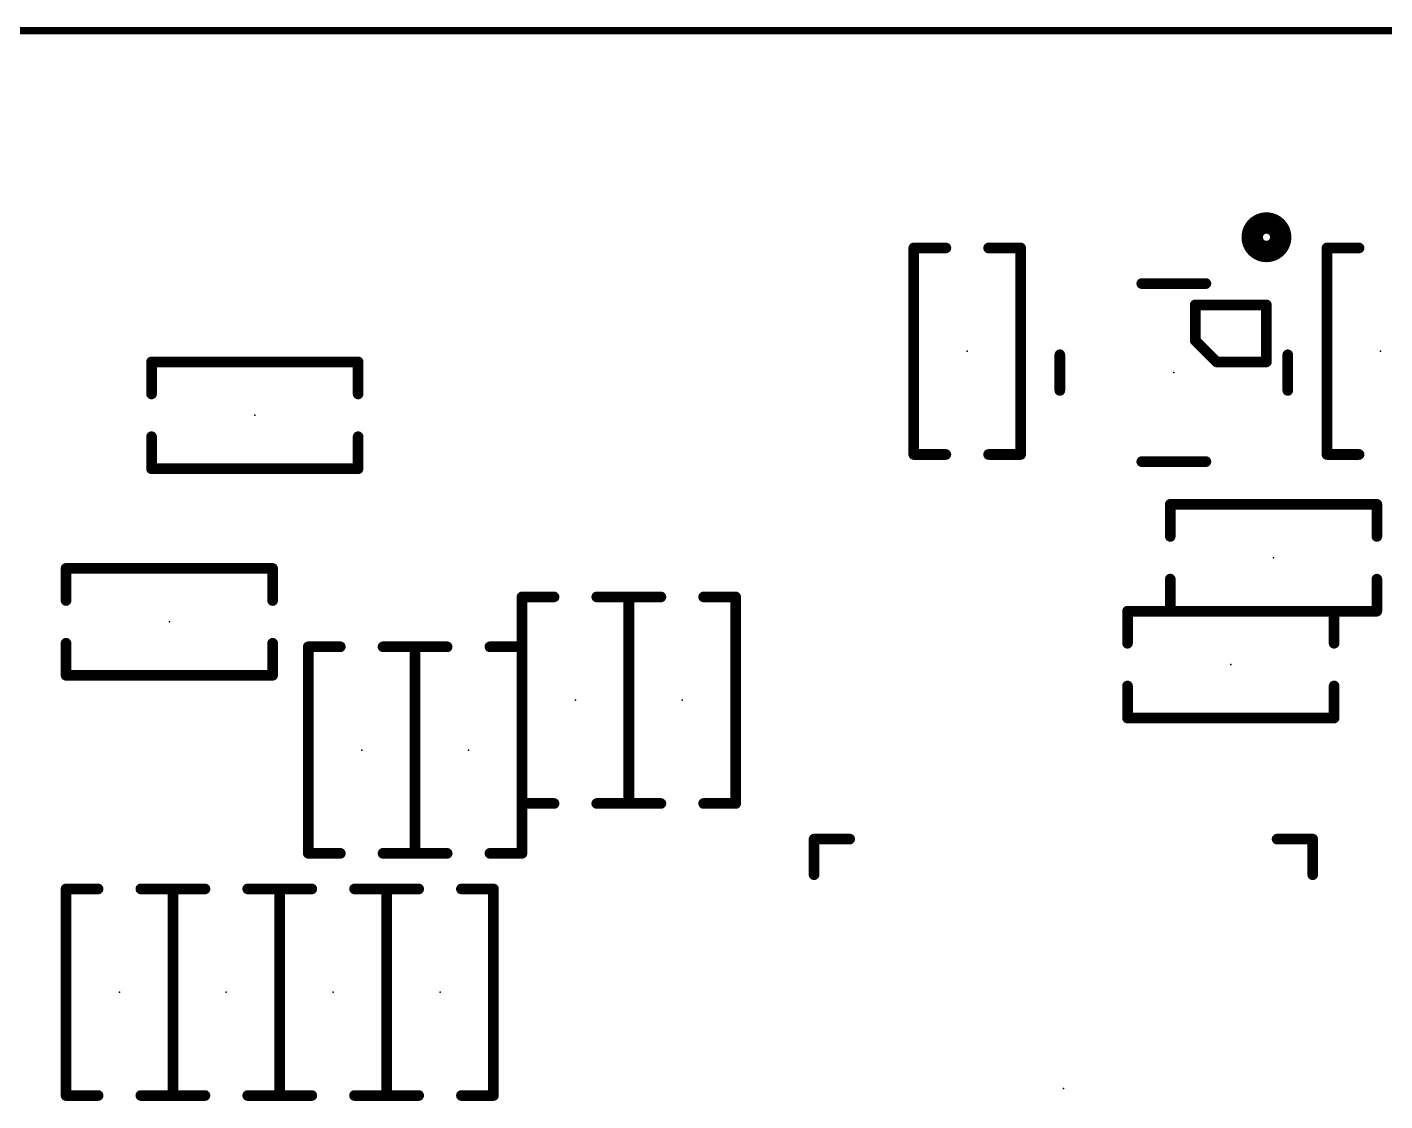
# Model space of a CAD drawing. Extents: x -8.4 to 67.9, y -16 to 61.7.
# Drawn here: x 10.7 to 29.76, y 19.97 to 35.05 of the extents above; entities that cross this region are included whole.
import ezdxf

# ---------------------------------------------------------------- set-up
doc = ezdxf.new("R2010")
doc.units = 0
for name, color, linetype in [('20', 7, 'CONTINUOUS'), ('21', 253, 'CONTINUOUS'), ('23', 7, 'CONTINUOUS')]:
    doc.layers.add(name, color=color, linetype=linetype)

msp = doc.modelspace()

# ---------------------------------------------------------------- linework, layer by layer
at = {"layer": '20', "const_width": 0.1}
msp.add_lwpolyline([(60, 35), (0, 35)], dxfattribs=at)
at = {"layer": '21'}
for points, const_width in [([(28.1, 31.9, 1), (28.1, 32.3, 1), (28.1, 31.9)], 0.3), ([(23.1875, 31.95, 1), (23.1125, 31.95)], 0.075), ([(23.15, 31.9875, 1), (23.15, 31.9125)], 0.075), ([(23.6, 31.9125, 1), (23.6, 31.9875)], 0.075), ([(24.2, 31.9875, 1), (24.2, 31.9125)], 0.075), ([(24.6875, 31.95, 1), (24.6125, 31.95)], 0.075), ([(24.65, 31.9125, 1), (24.65, 31.9875)], 0.075), ([(28.9875, 31.95, 1), (28.9125, 31.95)], 0.075), ([(28.95, 31.9875, 1), (28.95, 31.9125)], 0.075), ([(29.4, 31.9125, 1), (29.4, 31.9875)], 0.075), ([(26.35, 31.4875, 1), (26.35, 31.4125)], 0.075), ([(27.25, 31.4125, 1), (27.25, 31.4875)], 0.075), ([(27.1375, 31.15, 1), (27.0625, 31.15)], 0.075), ([(27.1, 31.1875, 1), (27.1, 31.1125)], 0.075), ([(28.1375, 31.15, 1), (28.0625, 31.15)], 0.075), ([(28.1, 31.1125, 1), (28.1, 31.1875)], 0.075), ([(27.1265, 30.6765, 1), (27.0735, 30.6235)], 0.075), ([(27.0625, 30.65, 1), (27.1375, 30.65)], 0.075), ([(25.2375, 30.45, 1), (25.1625, 30.45)], 0.075), ([(28.4375, 30.45, 1), (28.3625, 30.45)], 0.075), ([(12.4875, 30.35, 1), (12.4125, 30.35)], 0.075), ([(12.45, 30.3875, 1), (12.45, 30.3125)], 0.075), ([(15.3875, 30.35, 1), (15.3125, 30.35)], 0.075), ([(15.35, 30.3125, 1), (15.35, 30.3875)], 0.075), ([(27.4, 30.3875, 1), (27.4, 30.3125)], 0.075), ([(27.3735, 30.3235, 1), (27.4265, 30.3765)], 0.075), ([(28.0625, 30.35, 1), (28.1375, 30.35)], 0.075), ([(28.1, 30.3125, 1), (28.1, 30.3875)], 0.075), ([(12.4125, 29.9, 1), (12.4875, 29.9)], 0.075), ([(15.3125, 29.9, 1), (15.3875, 29.9)], 0.075), ([(25.1625, 29.95, 1), (25.2375, 29.95)], 0.075), ([(28.3625, 29.95, 1), (28.4375, 29.95)], 0.075), ([(12.4875, 29.3, 1), (12.4125, 29.3)], 0.075), ([(15.3875, 29.3, 1), (15.3125, 29.3)], 0.075), ([(23.15, 29.0875, 1), (23.15, 29.0125)], 0.075), ([(23.1125, 29.05, 1), (23.1875, 29.05)], 0.075), ([(23.6, 29.0125, 1), (23.6, 29.0875)], 0.075), ([(24.2, 29.0875, 1), (24.2, 29.0125)], 0.075), ([(24.6125, 29.05, 1), (24.6875, 29.05)], 0.075), ([(24.65, 29.0125, 1), (24.65, 29.0875)], 0.075), ([(26.35, 28.9875, 1), (26.35, 28.9125)], 0.075), ([(27.25, 28.9125, 1), (27.25, 28.9875)], 0.075), ([(28.95, 29.0875, 1), (28.95, 29.0125)], 0.075), ([(28.9125, 29.05, 1), (28.9875, 29.05)], 0.075), ([(29.4, 29.0125, 1), (29.4, 29.0875)], 0.075), ([(12.45, 28.8875, 1), (12.45, 28.8125)], 0.075), ([(12.4125, 28.85, 1), (12.4875, 28.85)], 0.075), ([(15.3125, 28.85, 1), (15.3875, 28.85)], 0.075), ([(15.35, 28.8125, 1), (15.35, 28.8875)], 0.075), ([(26.7875, 28.35, 1), (26.7125, 28.35)], 0.075), ([(26.75, 28.3875, 1), (26.75, 28.3125)], 0.075), ([(29.6875, 28.35, 1), (29.6125, 28.35)], 0.075), ([(29.65, 28.3125, 1), (29.65, 28.3875)], 0.075), ([(26.7125, 27.9, 1), (26.7875, 27.9)], 0.075), ([(29.6125, 27.9, 1), (29.6875, 27.9)], 0.075), ([(11.2875, 27.45, 1), (11.2125, 27.45)], 0.075), ([(11.25, 27.4875, 1), (11.25, 27.4125)], 0.075), ([(14.1875, 27.45, 1), (14.1125, 27.45)], 0.075), ([(14.15, 27.4125, 1), (14.15, 27.4875)], 0.075), ([(26.7875, 27.3, 1), (26.7125, 27.3)], 0.075), ([(29.6875, 27.3, 1), (29.6125, 27.3)], 0.075), ([(17.6875, 27.05, 1), (17.6125, 27.05)], 0.075), ([(17.65, 27.0875, 1), (17.65, 27.0125)], 0.075), ([(18.1, 27.0125, 1), (18.1, 27.0875)], 0.075), ([(18.7, 27.0875, 1), (18.7, 27.0125)], 0.075), ([(19.1875, 27.05, 1), (19.1125, 27.05)], 0.075), ([(19.15, 27.0875, 1), (19.15, 27.0125)], 0.075), ([(19.1875, 27.05, 1), (19.1125, 27.05)], 0.075), ([(19.15, 27.0125, 1), (19.15, 27.0875)], 0.075), ([(19.6, 27.0125, 1), (19.6, 27.0875)], 0.075), ([(20.2, 27.0875, 1), (20.2, 27.0125)], 0.075), ([(20.6875, 27.05, 1), (20.6125, 27.05)], 0.075), ([(20.65, 27.0125, 1), (20.65, 27.0875)], 0.075), ([(11.2125, 27, 1), (11.2875, 27)], 0.075), ([(14.1125, 27, 1), (14.1875, 27)], 0.075), ([(26.1875, 26.85, 1), (26.1125, 26.85)], 0.075), ([(26.15, 26.8875, 1), (26.15, 26.8125)], 0.075), ([(26.75, 26.8875, 1), (26.75, 26.8125)], 0.075), ([(26.7125, 26.85, 1), (26.7875, 26.85)], 0.075), ([(29.0875, 26.85, 1), (29.0125, 26.85)], 0.075), ([(29.05, 26.8125, 1), (29.05, 26.8875)], 0.075), ([(29.6125, 26.85, 1), (29.6875, 26.85)], 0.075), ([(29.65, 26.8125, 1), (29.65, 26.8875)], 0.075), ([(11.2875, 26.4, 1), (11.2125, 26.4)], 0.075), ([(14.1875, 26.4, 1), (14.1125, 26.4)], 0.075), ([(14.6875, 26.35, 1), (14.6125, 26.35)], 0.075), ([(14.65, 26.3875, 1), (14.65, 26.3125)], 0.075), ([(15.1, 26.3125, 1), (15.1, 26.3875)], 0.075), ([(15.7, 26.3875, 1), (15.7, 26.3125)], 0.075), ([(16.1875, 26.35, 1), (16.1125, 26.35)], 0.075), ([(16.1875, 26.35, 1), (16.1125, 26.35)], 0.075), ([(16.15, 26.3875, 1), (16.15, 26.3125)], 0.075), ([(16.15, 26.3125, 1), (16.15, 26.3875)], 0.075), ([(16.6, 26.3125, 1), (16.6, 26.3875)], 0.075), ([(17.2, 26.3875, 1), (17.2, 26.3125)], 0.075), ([(17.6875, 26.35, 1), (17.6125, 26.35)], 0.075), ([(17.65, 26.3125, 1), (17.65, 26.3875)], 0.075), ([(26.1125, 26.4, 1), (26.1875, 26.4)], 0.075), ([(29.0125, 26.4, 1), (29.0875, 26.4)], 0.075), ([(11.25, 25.9875, 1), (11.25, 25.9125)], 0.075), ([(11.2125, 25.95, 1), (11.2875, 25.95)], 0.075), ([(14.1125, 25.95, 1), (14.1875, 25.95)], 0.075), ([(14.15, 25.9125, 1), (14.15, 25.9875)], 0.075), ([(26.1875, 25.8, 1), (26.1125, 25.8)], 0.075), ([(29.0875, 25.8, 1), (29.0125, 25.8)], 0.075), ([(26.15, 25.3875, 1), (26.15, 25.3125)], 0.075), ([(26.1125, 25.35, 1), (26.1875, 25.35)], 0.075), ([(29.0125, 25.35, 1), (29.0875, 25.35)], 0.075), ([(29.05, 25.3125, 1), (29.05, 25.3875)], 0.075), ([(17.65, 24.1875, 1), (17.65, 24.1125)], 0.075), ([(18.1, 24.1125, 1), (18.1, 24.1875)], 0.075), ([(18.7, 24.1875, 1), (18.7, 24.1125)], 0.075), ([(19.15, 24.1875, 1), (19.15, 24.1125)], 0.075), ([(19.15, 24.1125, 1), (19.15, 24.1875)], 0.075), ([(19.6, 24.1125, 1), (19.6, 24.1875)], 0.075), ([(20.2, 24.1875, 1), (20.2, 24.1125)], 0.075), ([(20.65, 24.1125, 1), (20.65, 24.1875)], 0.075), ([(17.6125, 24.15, 1), (17.6875, 24.15)], 0.075), ([(19.1125, 24.15, 1), (19.1875, 24.15)], 0.075), ([(19.1125, 24.15, 1), (19.1875, 24.15)], 0.075), ([(20.6125, 24.15, 1), (20.6875, 24.15)], 0.075), ([(21.7875, 23.65, 1), (21.7125, 23.65)], 0.075), ([(21.75, 23.6875, 1), (21.75, 23.6125)], 0.075), ([(22.25, 23.6125, 1), (22.25, 23.6875)], 0.075), ([(28.25, 23.6875, 1), (28.25, 23.6125)], 0.075), ([(28.7875, 23.65, 1), (28.7125, 23.65)], 0.075), ([(28.75, 23.6125, 1), (28.75, 23.6875)], 0.075), ([(14.65, 23.4875, 1), (14.65, 23.4125)], 0.075), ([(14.6125, 23.45, 1), (14.6875, 23.45)], 0.075), ([(15.1, 23.4125, 1), (15.1, 23.4875)], 0.075), ([(15.7, 23.4875, 1), (15.7, 23.4125)], 0.075), ([(16.15, 23.4875, 1), (16.15, 23.4125)], 0.075), ([(16.1125, 23.45, 1), (16.1875, 23.45)], 0.075), ([(16.1125, 23.45, 1), (16.1875, 23.45)], 0.075), ([(16.15, 23.4125, 1), (16.15, 23.4875)], 0.075), ([(16.6, 23.4125, 1), (16.6, 23.4875)], 0.075), ([(17.2, 23.4875, 1), (17.2, 23.4125)], 0.075), ([(17.6125, 23.45, 1), (17.6875, 23.45)], 0.075), ([(17.65, 23.4125, 1), (17.65, 23.4875)], 0.075), ([(21.7125, 23.15, 1), (21.7875, 23.15)], 0.075), ([(28.7125, 23.15, 1), (28.7875, 23.15)], 0.075), ([(11.2875, 22.95, 1), (11.2125, 22.95)], 0.075), ([(11.25, 22.9875, 1), (11.25, 22.9125)], 0.075), ([(11.7, 22.9125, 1), (11.7, 22.9875)], 0.075), ([(12.3, 22.9875, 1), (12.3, 22.9125)], 0.075), ([(12.7875, 22.95, 1), (12.7125, 22.95)], 0.075), ([(12.75, 22.9875, 1), (12.75, 22.9125)], 0.075), ([(12.7875, 22.95, 1), (12.7125, 22.95)], 0.075), ([(12.75, 22.9125, 1), (12.75, 22.9875)], 0.075), ([(13.2, 22.9125, 1), (13.2, 22.9875)], 0.075), ([(13.8, 22.9875, 1), (13.8, 22.9125)], 0.075), ([(14.2875, 22.95, 1), (14.2125, 22.95)], 0.075), ([(14.2875, 22.95, 1), (14.2125, 22.95)], 0.075), ([(14.25, 22.9875, 1), (14.25, 22.9125)], 0.075), ([(14.25, 22.9125, 1), (14.25, 22.9875)], 0.075), ([(14.7, 22.9125, 1), (14.7, 22.9875)], 0.075), ([(15.3, 22.9875, 1), (15.3, 22.9125)], 0.075), ([(15.7875, 22.95, 1), (15.7125, 22.95)], 0.075), ([(15.75, 22.9875, 1), (15.75, 22.9125)], 0.075), ([(15.7875, 22.95, 1), (15.7125, 22.95)], 0.075), ([(15.75, 22.9125, 1), (15.75, 22.9875)], 0.075), ([(16.2, 22.9125, 1), (16.2, 22.9875)], 0.075), ([(16.8, 22.9875, 1), (16.8, 22.9125)], 0.075), ([(17.2875, 22.95, 1), (17.2125, 22.95)], 0.075), ([(17.25, 22.9125, 1), (17.25, 22.9875)], 0.075), ([(11.25, 20.0875, 1), (11.25, 20.0125)], 0.075), ([(11.2125, 20.05, 1), (11.2875, 20.05)], 0.075), ([(11.7, 20.0125, 1), (11.7, 20.0875)], 0.075), ([(12.3, 20.0875, 1), (12.3, 20.0125)], 0.075), ([(12.75, 20.0875, 1), (12.75, 20.0125)], 0.075), ([(12.7125, 20.05, 1), (12.7875, 20.05)], 0.075), ([(12.7125, 20.05, 1), (12.7875, 20.05)], 0.075), ([(12.75, 20.0125, 1), (12.75, 20.0875)], 0.075), ([(13.2, 20.0125, 1), (13.2, 20.0875)], 0.075), ([(13.8, 20.0875, 1), (13.8, 20.0125)], 0.075), ([(14.25, 20.0875, 1), (14.25, 20.0125)], 0.075), ([(14.2125, 20.05, 1), (14.2875, 20.05)], 0.075), ([(14.2125, 20.05, 1), (14.2875, 20.05)], 0.075), ([(14.25, 20.0125, 1), (14.25, 20.0875)], 0.075), ([(14.7, 20.0125, 1), (14.7, 20.0875)], 0.075), ([(15.3, 20.0875, 1), (15.3, 20.0125)], 0.075), ([(15.75, 20.0875, 1), (15.75, 20.0125)], 0.075), ([(15.7125, 20.05, 1), (15.7875, 20.05)], 0.075), ([(15.7125, 20.05, 1), (15.7875, 20.05)], 0.075), ([(15.75, 20.0125, 1), (15.75, 20.0875)], 0.075), ([(16.2, 20.0125, 1), (16.2, 20.0875)], 0.075), ([(16.8, 20.0875, 1), (16.8, 20.0125)], 0.075), ([(17.2125, 20.05, 1), (17.2875, 20.05)], 0.075), ([(17.25, 20.0125, 1), (17.25, 20.0875)], 0.075)]:
    msp.add_lwpolyline(points, format="xyb", dxfattribs=dict(at, const_width=const_width))
at = {"layer": '21', "const_width": 0.15}
for points in [[(23.15, 29.05), (23.15, 31.95)], [(23.15, 31.95), (23.6, 31.95)], [(24.2, 31.95), (24.65, 31.95)], [(24.65, 31.95), (24.65, 29.05)], [(28.95, 29.05), (28.95, 31.95)], [(28.95, 31.95), (29.4, 31.95)], [(27.25, 31.45), (26.35, 31.45)], [(27.1, 31.15), (27.1, 30.65)], [(28.1, 31.15), (27.1, 31.15)], [(28.1, 30.35), (28.1, 31.15)], [(27.1, 30.65), (27.4, 30.35)], [(25.2, 29.95), (25.2, 30.45)], [(28.4, 30.45), (28.4, 29.95)], [(12.45, 29.9), (12.45, 30.35)], [(12.45, 30.35), (15.35, 30.35)], [(15.35, 30.35), (15.35, 29.9)], [(27.4, 30.35), (28.1, 30.35)], [(12.45, 28.85), (12.45, 29.3)], [(15.35, 29.3), (15.35, 28.85)], [(23.6, 29.05), (23.15, 29.05)], [(24.65, 29.05), (24.2, 29.05)], [(26.35, 28.95), (27.25, 28.95)], [(29.4, 29.05), (28.95, 29.05)], [(15.35, 28.85), (12.45, 28.85)], [(26.75, 27.9), (26.75, 28.35)], [(26.75, 28.35), (29.65, 28.35)], [(29.65, 28.35), (29.65, 27.9)], [(11.25, 27), (11.25, 27.45)], [(11.25, 27.45), (14.15, 27.45)], [(14.15, 27.45), (14.15, 27)], [(26.75, 26.85), (26.75, 27.3)], [(29.65, 27.3), (29.65, 26.85)], [(17.65, 24.15), (17.65, 27.05)], [(17.65, 27.05), (18.1, 27.05)], [(18.7, 27.05), (19.15, 27.05)], [(19.15, 24.15), (19.15, 27.05)], [(19.15, 27.05), (19.6, 27.05)], [(19.15, 27.05), (19.15, 24.15)], [(20.2, 27.05), (20.65, 27.05)], [(20.65, 27.05), (20.65, 24.15)], [(26.15, 26.4), (26.15, 26.85)], [(26.15, 26.85), (29.05, 26.85)], [(29.65, 26.85), (26.75, 26.85)], [(29.05, 26.85), (29.05, 26.4)], [(11.25, 25.95), (11.25, 26.4)], [(14.15, 26.4), (14.15, 25.95)], [(14.65, 23.45), (14.65, 26.35)], [(14.65, 26.35), (15.1, 26.35)], [(15.7, 26.35), (16.15, 26.35)], [(16.15, 26.35), (16.15, 23.45)], [(16.15, 23.45), (16.15, 26.35)], [(16.15, 26.35), (16.6, 26.35)], [(17.2, 26.35), (17.65, 26.35)], [(17.65, 26.35), (17.65, 23.45)], [(14.15, 25.95), (11.25, 25.95)], [(26.15, 25.35), (26.15, 25.8)], [(29.05, 25.8), (29.05, 25.35)], [(29.05, 25.35), (26.15, 25.35)], [(18.1, 24.15), (17.65, 24.15)], [(19.15, 24.15), (18.7, 24.15)], [(19.6, 24.15), (19.15, 24.15)], [(20.65, 24.15), (20.2, 24.15)], [(21.75, 23.15), (21.75, 23.65)], [(21.75, 23.65), (22.25, 23.65)], [(28.75, 23.65), (28.25, 23.65)], [(28.75, 23.15), (28.75, 23.65)], [(15.1, 23.45), (14.65, 23.45)], [(16.15, 23.45), (15.7, 23.45)], [(16.6, 23.45), (16.15, 23.45)], [(17.65, 23.45), (17.2, 23.45)], [(11.25, 20.05), (11.25, 22.95)], [(11.25, 22.95), (11.7, 22.95)], [(12.3, 22.95), (12.75, 22.95)], [(12.75, 20.05), (12.75, 22.95)], [(12.75, 22.95), (13.2, 22.95)], [(12.75, 22.95), (12.75, 20.05)], [(13.8, 22.95), (14.25, 22.95)], [(14.25, 22.95), (14.25, 20.05)], [(14.25, 20.05), (14.25, 22.95)], [(14.25, 22.95), (14.7, 22.95)], [(15.3, 22.95), (15.75, 22.95)], [(15.75, 20.05), (15.75, 22.95)], [(15.75, 22.95), (16.2, 22.95)], [(15.75, 22.95), (15.75, 20.05)], [(16.8, 22.95), (17.25, 22.95)], [(17.25, 22.95), (17.25, 20.05)], [(11.7, 20.05), (11.25, 20.05)], [(12.75, 20.05), (12.3, 20.05)], [(13.2, 20.05), (12.75, 20.05)], [(14.25, 20.05), (13.8, 20.05)], [(14.7, 20.05), (14.25, 20.05)], [(15.75, 20.05), (15.3, 20.05)], [(16.2, 20.05), (15.75, 20.05)], [(17.25, 20.05), (16.8, 20.05)]]:
    msp.add_lwpolyline(points, dxfattribs=at)
at = {"layer": '23', "const_width": 0.1}
msp.add_lwpolyline([(0, 35), (60, 35)], dxfattribs=at)
at = {"layer": '23'}
for p in [(23.9, 30.5), (29.7, 30.5), (26.8, 30.2), (13.9, 29.6), (28.2, 27.6), (12.7, 26.7), (27.6, 26.1), (18.4, 25.6), (19.9, 25.6), (15.4, 24.9), (16.9, 24.9), (12, 21.5), (13.5, 21.5), (15, 21.5), (16.5, 21.5), (25.25, 20.15)]:
    msp.add_point(p, dxfattribs=at)

doc.saveas('drawing.dxf')
